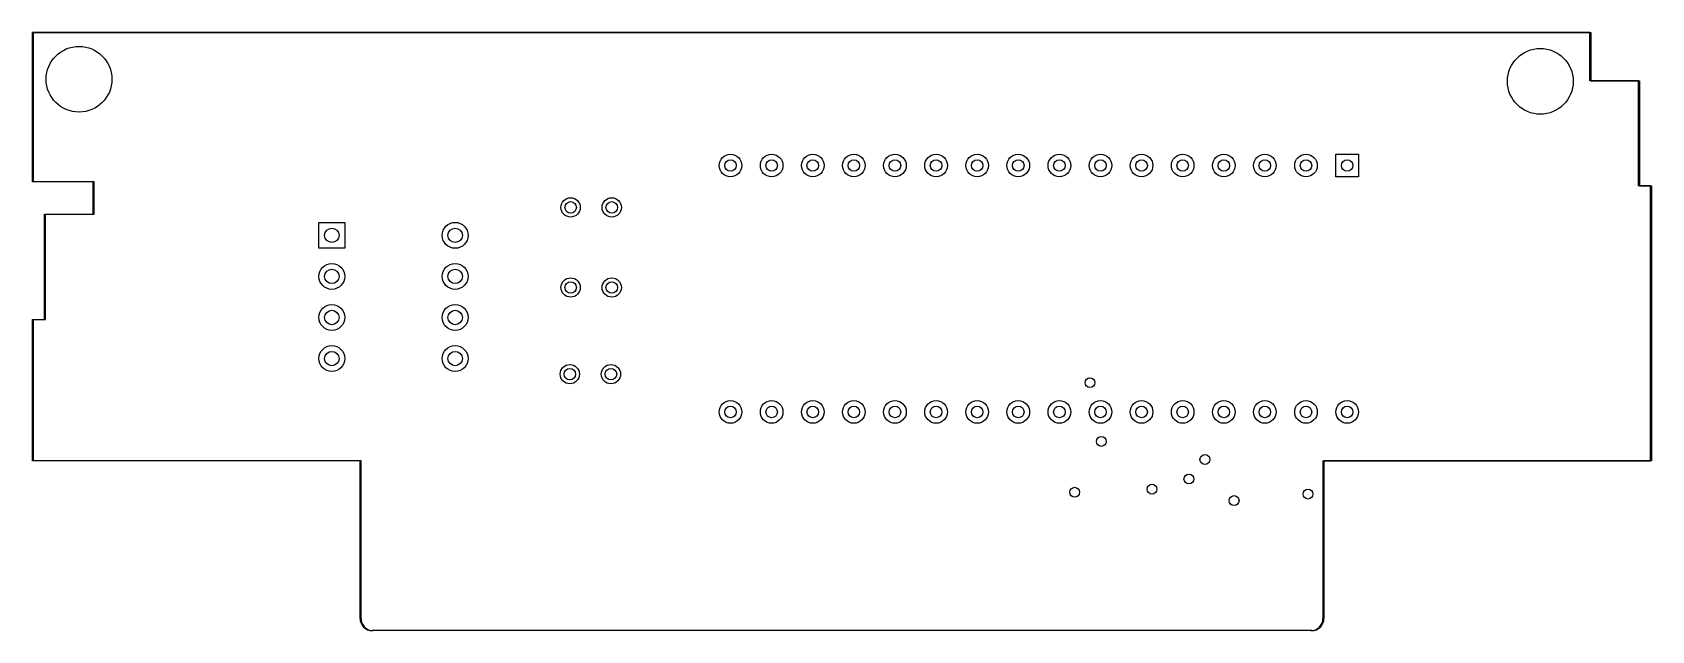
# Model space of a CAD drawing. Header units: millimetres. Extents: x 1346 to 5286, y -3882 to -2426.
import ezdxf

# ---------------------------------------------------------------- set-up
doc = ezdxf.new("R2010")
doc.units = ezdxf.units.MM

msp = doc.modelspace()

# ---------------------------------------------------------------- linework, layer by layer
for points in [[(1346.496, -3124.606), (1376.024, -3124.606), (1376.024, -2868.701), (1494.134, -2868.701), (1494.134, -2789.961), (1346.496, -2789.961), (1346.496, -2425.787)], [(5283.504, -2799.803), (5253.976, -2799.803), (5253.976, -2543.898), (5135.866, -2543.898), (5135.866, -2425.787), (1346.496, -2425.787)], [(2146.07, -3852.95), (2146.07, -3469.1), (1348.83, -3469.1), (1348.83, -3124.61), (1378.35, -3124.61), (1378.35, -2868.7), (1496.46, -2868.7), (1496.46, -2789.96), (1348.83, -2789.96), (1348.83, -2425.79), (5138.19, -2425.79), (5138.19, -2543.9), (5256.3, -2543.9), (5256.3, -2799.81), (5285.82, -2799.81), (5285.82, -3469.1), (4488.58, -3469.1), (4488.58, -3852.95)], [(5283.504, -3469.094), (5283.504, -2799.803)], [(2143.74, -3469.094), (1346.496, -3469.094), (1346.496, -3124.606)], [(2143.74, -3852.953), (2143.74, -3469.094)], [(4486.26, -3469.094), (5283.504, -3469.094)], [(4486.26, -3469.094), (4486.26, -3852.953)], [(4456.732, -3882.48), (2173.268, -3882.48)], [(4459.05, -3882.48), (2175.6, -3882.48)]]:
    msp.add_lwpolyline(points)
for points in [[(4572.5, -2777.5), (4517.5, -2777.5), (4517.5, -2722.5), (4572.5, -2722.5)], [(2106.5, -2888.5), (2106.5, -2951.5), (2043.5, -2951.5), (2043.5, -2888.5)]]:
    msp.add_lwpolyline(points, close=True)
for centre, radius in [((1460, -2540), 80), ((5015, -2545), 80), ((3045, -2750), 27.5), ((3045, -2750), 14), ((3145, -2750), 27.5), ((3145, -2750), 14), ((3245, -2750), 27.5), ((3245, -2750), 14), ((3345, -2750), 27.5), ((3345, -2750), 14), ((3445, -2750), 27.5), ((3445, -2750), 14), ((3545, -2750), 27.5), ((3545, -2750), 14), ((3645, -2750), 27.5), ((3645, -2750), 14), ((3745, -2750), 27.5), ((3745, -2750), 14), ((3845, -2750), 27.5), ((3845, -2750), 14), ((3945, -2750), 27.5), ((3945, -2750), 14), ((4045, -2750), 27.5), ((4045, -2750), 14), ((4145, -2750), 27.5), ((4145, -2750), 14), ((4245, -2750), 27.5), ((4245, -2750), 14), ((4345, -2750), 27.5), ((4345, -2750), 14), ((4445, -2750), 27.5), ((4445, -2750), 14), ((4545, -2750), 14), ((2656, -2852), 23.5), ((2756, -2852), 23.5), ((2656, -2852), 14), ((2756, -2852), 14), ((2075, -2920), 17.5), ((2375, -2920), 31.5), ((2375, -2920), 17.5), ((2075, -3020), 31.5), ((2375, -3020), 31.5), ((2075, -3020), 17.5), ((2375, -3020), 17.5), ((2656, -3047), 23.5), ((2656, -3047), 14), ((2756, -3047), 23.5), ((2756, -3047), 14), ((2075, -3120), 31.5), ((2075, -3120), 17.5), ((2375, -3120), 31.5), ((2375, -3120), 17.5), ((2075, -3220), 31.5), ((2375, -3220), 31.5), ((2075, -3220), 17.5), ((2375, -3220), 17.5), ((2654, -3258), 23.5), ((2654, -3258), 14), ((2754, -3258), 23.5), ((2754, -3258), 14), ((3919.5, -3278.6), 12.008), ((3045, -3350), 27.5), ((3045, -3350), 14), ((3145, -3350), 27.5), ((3145, -3350), 14), ((3245, -3350), 27.5), ((3245, -3350), 14), ((3345, -3350), 27.5), ((3345, -3350), 14), ((3445, -3350), 27.5), ((3445, -3350), 14), ((3545, -3350), 27.5), ((3545, -3350), 14), ((3645, -3350), 27.5), ((3645, -3350), 14), ((3745, -3350), 27.5), ((3745, -3350), 14), ((3845, -3350), 27.5), ((3845, -3350), 14), ((3945, -3350), 27.5), ((3945, -3350), 14), ((4045, -3350), 27.5), ((4045, -3350), 14), ((4145, -3350), 27.5), ((4145, -3350), 14), ((4245, -3350), 27.5), ((4245, -3350), 14), ((4345, -3350), 27.5), ((4345, -3350), 14), ((4445, -3350), 27.5), ((4445, -3350), 14), ((4545, -3350), 27.5), ((4545, -3350), 14), ((3947.1, -3421.8), 12.008), ((4199.1, -3465.8), 12.008), ((4160.1, -3513.4), 12.008), ((3882.1, -3545.5), 12.008), ((4070.4, -3538), 12.008), ((4450, -3550), 12), ((4270.1, -3565.8), 12.008)]:
    msp.add_circle(centre, radius)
for centre, radius, start, end in [((2173.268, -3852.952), 29.528, 180.00194, 270), ((2175.6, -3852.95), 29.53, 180, 270), ((4456.732, -3852.952), 29.528, 270, 359.99806), ((4459.05, -3852.95), 29.53, 270, 0)]:
    msp.add_arc(centre, radius, start, end)

doc.saveas('drawing.dxf')
